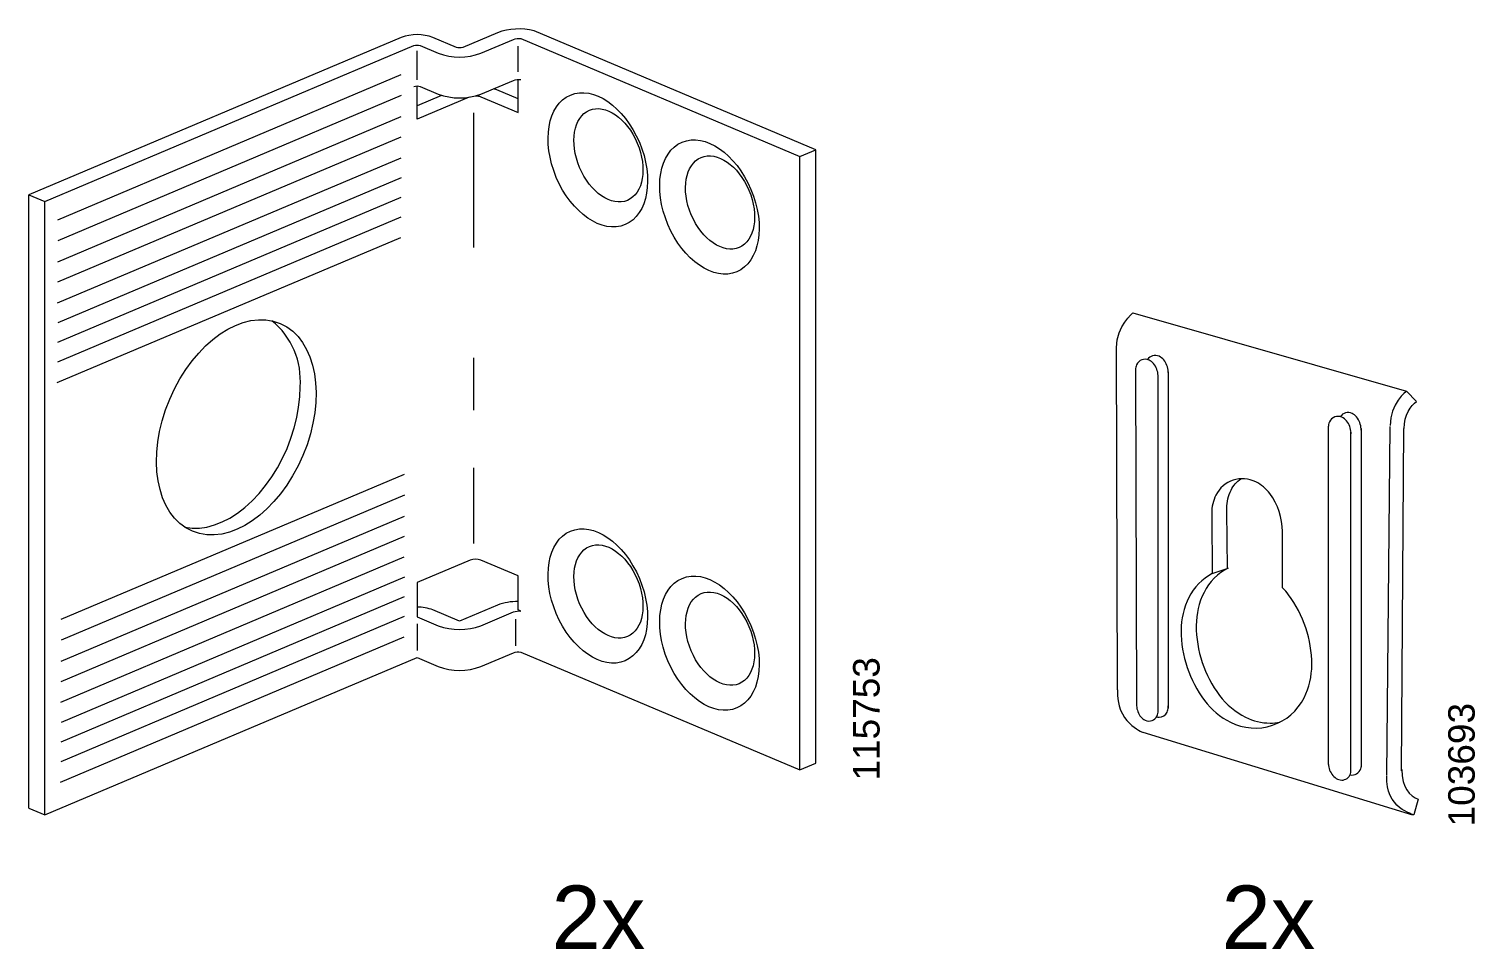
# Model space of a CAD drawing. Header units: metres. Extents: x -8.4 to 7.9, y -3.9 to 2.
# Drawn here: x 0.9596 to 1.3963, y 0.594 to 0.8719 of the extents above; entities that cross this region are included whole.
import ezdxf

# ---------------------------------------------------------------- set-up
doc = ezdxf.new("R2010")
doc.units = ezdxf.units.M
doc.header["$MEASUREMENT"] = 0
doc.layers.add('PDF3_Geometry_Num_Penna__7', color=7, linetype='Continuous', lineweight=18)
doc.layers.add('PDF3_Text_Num_Penna__7', color=7, linetype='Continuous', lineweight=18)
doc.styles.add('GENERATED_STYLE_2', font='')
doc.styles.get('GENERATED_STYLE_2').set_extended_font_data('Arial')

msp = doc.modelspace()

# ---------------------------------------------------------------- linework, layer by layer
at = {"layer": 'PDF3_Geometry_Num_Penna__7', "color": 7, "linetype": 'Continuous', "lineweight": 18, "flags": 128}
for points in [[(1.076802942557081, 0.6820188436406871), (1.083224603849197, 0.6793039344255833, 0.1787826086956212), (1.096067181806657, 0.6793036365748741), (1.105902212227142, 0.6834661002370876, -0.1239168039560293), (1.108129539831152, 0.6837081039383792), (1.192400441008258, 0.6480982645394817), (1.197220112260502, 0.6501266278696911), (1.197220112260502, 0.8353436021830456), (1.112124164618685, 0.87130311831464, 0.1485821552248328), (1.101089093690502, 0.8707133739102622), (1.090613684245061, 0.8662828446096946, -0.176946800306884), (1.088682122395368, 0.8662834403111135), (1.081617103571203, 0.8692679044181173, 0.1793504064903851), (1.071989079393668, 0.8692677554927624), (0.9595891572319871, 0.8217724813906828)], [(0.9595910932615973, 0.6365638468971884), (0.9644107645138412, 0.6345246120160903), (0.9644107645138412, 0.8197326508081668), (1.075835225602625, 0.866827315706262, -0.1770833333333479), (1.077767234228381, 0.8668265710794887), (1.083222369968877, 0.8645197173361014, 0.1791304347826087), (1.096067181806657, 0.8645200151868107), (1.105902212227142, 0.868675032581292, -0.1224472632488317), (1.10812819950296, 0.8689186744614843), (1.192400589933612, 0.833301686645564)], [(1.075837161632233, 0.854479914552988, -0.1759259259278056), (1.077767234228381, 0.854479914552984), (1.083222369968877, 0.8521656145418641, 0.1789565217390835), (1.096067181806657, 0.8521668059447016), (1.105902212227142, 0.8563292696069149, -0.1229615112395519), (1.10812819950296, 0.8565705286814336)], [(1.094574949753155, 0.8516583747839579, -0.09080574966700855), (1.096067181806657, 0.8513843521314179), (1.107306429396052, 0.8466305058859258), (1.107306429396052, 0.8566040368862273)], [(1.006636463867307, 0.721433874776015), (1.006719862065906, 0.721416003733458), (1.008856940905003, 0.7211241100383619), (1.01106848242142, 0.7211375133202795), (1.013342572586787, 0.7214547243256648), (1.015650915583721, 0.7220682967867855), (1.017980108130305, 0.7229767414500947), (1.020298875902064, 0.724178569062047), (1.022590837109987, 0.7256484623123529), (1.024841099218611, 0.7273759964261872), (1.02701094163573, 0.7293552143893651), (1.029098875107795, 0.7315637773986896), (1.031078093070973, 0.7339704111296868), (1.032923278214974, 0.7365646908075318), (1.034629962779159, 0.73931087434711), (1.036171340199692, 0.7421985369735971), (1.037541453462389, 0.7451889580947868), (1.038719453017598, 0.7482583096539364), (1.039702360358228, 0.751378295833663), (1.040478261455907, 0.7545176423094935), (1.041036731535811, 0.7576510317711385), (1.041367345823113, 0.7607471898941227), (1.041479039839094, 0.7637733531004263, 0.2494617835264223), (1.0329642326875, 0.7837244360856048)], [(1.303630554509235, 0.768128675096899), (1.303630554509235, 0.7682031377742198, 0.01561500210714383), (1.303627576002126, 0.7683431276075816, 0.1622036635927569), (1.302287247810373, 0.7719241866852771, 0.1159924507818884), (1.300891221535969, 0.7730004702232647, 0.3627941041131489), (1.297354459849841, 0.7720109528171839)], [(1.29375546316835, 0.7689794856479628), (1.29411035228846, 0.6675109823676337, 0.1624866855456706), (1.295384408697413, 0.6641165267593032, 0.1176708375869255), (1.296704929817014, 0.6630934095729202, 0.4138626761701385), (1.300265139345059, 0.6644300146308222, 0.1081181162498109), (1.300591285871723, 0.6659311822056029, 0.01629571298539132), (1.300588009513921, 0.6660661085769077), (1.300588009513921, 0.6660854688730109)], [(1.300588009513921, 0.7669870133282222), (1.300588009513921, 0.767061476005543, 0.01513869100350518), (1.300585031006828, 0.7672036997192244, 0.1619363846923722), (1.299244107113641, 0.7707828227673097, 0.1170560364824068), (1.297850910420975, 0.7718583616785266, 0.4133240925890485), (1.294098736110798, 0.7704490810475595, 0.1075026142163328), (1.293756207795124, 0.7688674937812727), (1.293756207795124, 0.7687275039479102)], [(1.36189179142366, 0.7506924945755413, 0.01778087381122633), (1.361900726944938, 0.750945667678431, 0.015138691088528), (1.361897599512491, 0.7510880403174678, 0.1621953617600344), (1.360550867530474, 0.7546766945882495, 0.1168926563604675), (1.359157521912453, 0.7557565523347511, 0.3616468320309769), (1.355615171254228, 0.7547718146867763)], [(1.358849246428346, 0.749550088180091, 0.01778087373516422), (1.358858181949625, 0.7498032612829804, 0.01545655392023108), (1.358855054517177, 0.7499463785487908, 0.1623106761235532), (1.357508322535159, 0.753533543566026, 0.1178933384949837), (1.356114976917139, 0.7546141459393005, 0.4142523396943211), (1.352348356847561, 0.7532033760547874, 0.1065869741125264), (1.352005083905114, 0.751661105082126), (1.352005083905114, 0.6497395708729794)], [(1.36189179142366, 0.7512065848997618), (1.36189179142366, 0.649171867421088, -0.05392513346796836), (1.361728867085683, 0.6484546429131373)], [(1.352005083905114, 0.6501867937129657, 0.01917759656836916), (1.351996148383833, 0.6499634056810044, 0.03429646634404878), (1.352034868976031, 0.649433231418481, 0.162724702252979), (1.353709534588981, 0.6460847937447385, 0.1165506694321641), (1.355171981571554, 0.6451778383349769, 0.07816498011614563), (1.356051236865353, 0.6450335296663352, 0.3233285122564708), (1.358685726388956, 0.6469353064450889, 0.0547050741763471), (1.358849246428346, 0.6476504459980763), (1.358849246428346, 0.7500679016381775)], [(1.316949395750835, 0.7074095741294801, 0.1563446730621975), (1.309904630774902, 0.7001938428464187, 0.1164518694190135), (1.307548482739127, 0.690211972026257, 0.1622396700485116), (1.314599204729247, 0.6690605506826726, 0.1165013752054644), (1.322473037154467, 0.6624890704837876, 0.4143539535511686), (1.344663510697381, 0.6698844057445459, 0.1162734715847471), (1.3470195098078, 0.6798671701168353, 0.1622306717363641), (1.339968936743035, 0.7010191871618388, 0.03017998533002573), (1.338212064334336, 0.7030858243081908), (1.338159642609503, 0.7200828239587127, 0.1622736628993568), (1.334340600815091, 0.731532949850279, 0.1161471353443801), (1.330079250717397, 0.7350916701247783, 0.4142486001692272), (1.318063506328904, 0.731084982383519, 0.1162369060917827), (1.316789449919951, 0.7256791409354086, 0.01207116047601432), (1.316807916663926, 0.7247534209309605), (1.316949097900126, 0.7074089784280619), (1.32180406446142, 0.7090821547874524, 0.1609262293022707), (1.314468299342518, 0.7017151153440755, 0.1164518694192633), (1.312112300232098, 0.6917345848521057, 0.1623030225370433), (1.319162873296863, 0.6705825678071022, 0.1166794330549576), (1.327036854647437, 0.664012576861764, 0.1166106360407859), (1.334433977012451, 0.6622612146911853, 0.04327921700998289), (1.337324618146031, 0.6625173663011701)], [(1.321513213243806, 0.7089308466271373), (1.321373223410443, 0.726274693428618, -0.01202467227605402), (1.321353267412921, 0.7272011580598385, -0.1162976738980299), (1.32262717489652, 0.7326047656276296, -0.1296764685946291), (1.325628914344662, 0.7360239428448303)], [(1.076802942557081, 0.694371308256023), (1.083224603849197, 0.6916563990409192, 0.1791304347825986), (1.096067181806657, 0.6916568458169834), (1.105902212227142, 0.695813352465011, -0.1243944123676561), (1.108131475860762, 0.6960574411212674), (1.107306429396052, 0.6964103942117663), (1.107306429396052, 0.7066939878004308), (1.096067032881302, 0.711441728106383, 0.1794166118878321), (1.092854564056343, 0.711441728106383), (1.076804878586691, 0.7046611567095822)], [(1.107306429396052, 0.6989699742819797, 0.09401612910368404), (1.101089093690502, 0.6978530341221734), (1.089641946306029, 0.6930108751413779), (1.081614869690884, 0.6964108409878302, 0.09628596787803231), (1.076805027512046, 0.6972473547048492)], [(1.300093577336513, 0.6641107186704727, 0.0761449457987503), (1.300870967687739, 0.6639930676403061, 0.2933800800900152), (1.303319300518035, 0.6655686978924069, 0.1077593114100629), (1.303645447044699, 0.6670728439742801, 0.0161180265853232), (1.303642170686897, 0.6672070257188116, 0.00983624768377995), (1.303630256658526, 0.6674393492720514)]]:
    msp.add_lwpolyline(points, format="xyb", dxfattribs=at)
for points in [[(1.076802942557081, 0.8564433464285701), (1.076802942557081, 0.8651927110137236)], [(1.107306429396052, 0.8589156562409634), (1.107306429396052, 0.8666389251326414)], [(1.07190761722468, 0.8579783200588538), (0.9681870647314706, 0.8141466096809413)], [(1.072006503660161, 0.8517377519979812), (0.9682859511669525, 0.8079045523665218)], [(1.092539884781986, 0.8512479365065677), (1.076802942557081, 0.8445954409147578), (1.076802942557081, 0.8546464130994729)], [(1.084225977933803, 0.8518010452737033), (1.076805027512046, 0.848664677304966)], [(1.100887001984255, 0.8534174810729762), (1.09987728807979, 0.853785326698939)], [(1.107306429396052, 0.8507037632607093), (1.100884768103935, 0.8534171832222666)], [(1.07190761722468, 0.8452775190390127), (0.9681870647314706, 0.8014443194075533)], [(1.093847896171797, 0.8465420442252691), (1.093847896171797, 0.8058362770412686)], [(1.071930849580004, 0.8391809617960784), (0.9682102970867946, 0.7953462729110721)], [(1.192400441008258, 0.6480988602409001), (1.192400441008258, 0.8333024312723376), (1.197218176230891, 0.8353441978844645)], [(1.071861003588677, 0.8328406137475959), (0.9681404510954684, 0.7890074141161365)], [(1.072005014406615, 0.826914873886434), (0.9682859511669525, 0.7830831635085209)], [(0.9595910932615973, 0.6365642936732523), (0.9595910932615973, 0.821772332465329), (0.964408828484231, 0.8197320551067482)], [(1.071938146922381, 0.8209936017859112), (0.9682190836827188, 0.7771589129009053)], [(1.071952741607136, 0.8150386725552399), (0.9682336783674733, 0.7712054729237803)], [(1.071785498433874, 0.8087966152408208), (0.968067924447758, 0.7649634156093614)], [(1.292997135262519, 0.7860923492243954), (1.375594115453461, 0.7624906590209037)], [(1.288371513747372, 0.6722463618691505), (1.288066216770358, 0.7756779991743563)], [(1.093847896171797, 0.7725760329625406), (1.093847896171797, 0.7566901653829947)], [(1.300588009513921, 0.6655941641280505), (1.300588009513921, 0.7671344494293166)], [(1.303630554509235, 0.7682726859148372), (1.303630554509235, 0.6667324006135709)], [(1.378607471079266, 0.7593376114124462), (1.375594711154879, 0.7624903611701945)], [(1.370611966639304, 0.7518028820197438), (1.369605231241931, 0.6465394628524552)], [(1.374125711456702, 0.6478278160954536), (1.374825660623514, 0.7512520071329274)], [(1.093847896171797, 0.7393165335105862), (1.093847896171797, 0.716481808883495)], [(1.072900949340135, 0.7373495274264892), (0.9691818861004721, 0.6935178170485763)], [(1.07299834652207, 0.7311082147388432), (0.9692807725359535, 0.6872765043609299)], [(1.072900949340135, 0.724647981779875), (0.9691818861004721, 0.6808147821484156)], [(1.072924181695459, 0.7185514245369402), (0.969205118455796, 0.6747167356519344)], [(1.072854335704132, 0.7123376630399028), (0.9691352724644696, 0.6685029741548967)], [(1.07299834652207, 0.7062853366272961), (0.9692777940288609, 0.6624536262493828)], [(1.076802942557081, 0.7046616034856459), (1.076802942557081, 0.6943708614799589)], [(1.072931479037836, 0.7003618306464536), (0.9692109265446273, 0.6565316095220872)], [(1.072945924797236, 0.6944091352961019), (0.9692253723040273, 0.6505759356646423)], [(1.076802942557081, 0.6922632698610811), (1.076802942557081, 0.6841274777370481)], [(1.106557483787562, 0.6935867694877746), (1.106557483787562, 0.6855864994364651)], [(1.072780170877521, 0.6881670779816824), (0.969059618384312, 0.64433536760377)], [(0.9644107645138412, 0.6345241652400264), (1.076803240407791, 0.682019439342106)], [(1.295939900270223, 0.6594879267370639), (1.377415472540719, 0.634523569538608)], [(1.379130943700828, 0.6392416736989863), (1.377842739383184, 0.6345237184639623)]]:
    msp.add_lwpolyline(points, dxfattribs=at)
at = {"layer": 'PDF3_Geometry_Num_Penna__7', "color": 7, "linetype": 'Continuous', "lineweight": 18}
msp.add_arc((1.35910443891461, 0.6493935968070661), 0.00283673260158751, 258.8405326921407, 341.516093485251, dxfattribs=at)
for centre, major_axis, ratio in [((1.131390756673822, 0.8323364482633959), (-0.008274033114146331, 0.01956254993370908), 0.6410611730791942), ((1.134600240357902, 0.8336967300755502), (-0.005741215642146059, 0.01359891906515589), 0.6408376977249132), ((1.165106706371863, 0.818086813974565), (-0.00826578022571455, 0.01957137659275293), 0.6409064047914345), ((1.168318501331227, 0.8194436723314444), (-0.005744262409131738, 0.01359575567197046), 0.6408069920517725), ((1.022213150208553, 0.751556110218718), (0.01325981957586459, 0.03137221496318607), 0.6408891590377807), ((1.131390034271188, 0.7006348050522531), (-0.00826595490004176, 0.01957149444560873), 0.6409562596693208), ((1.134600535981193, 0.7019904881711345), (-0.00574197382096576, 0.01359988615000758), 0.6407372805664139), ((1.165106230527611, 0.6863824866492831), (-0.008264321329194697, 0.01957031974855523), 0.6409591177443968), ((1.168318528373282, 0.6877373818228114), (-0.005745434622194342, 0.01359583597560683), 0.6407541391603714)]:
    msp.add_ellipse(centre, major_axis=major_axis, ratio=ratio, dxfattribs=at)
for points in [[(1.288066216770358, 0.7756779991743563), (1.288066216770358, 0.7822560320888454), (1.292997135262518, 0.7860923492243954), (1.292997135262518, 0.7860923492243954)], [(1.375594711154879, 0.7624903611701945), (1.375594711154879, 0.7624903611701945), (1.370660814155626, 0.758652554781098), (1.370660814155626, 0.7520760111201557)], [(1.374908165269985, 0.7512524539089911), (1.374908165269985, 0.7550902602980878), (1.376978227699493, 0.7582489670700217), (1.378607471079266, 0.7593376114124462)], [(1.352002850024794, 0.7516173210278614), (1.352022210320897, 0.7516173210278614), (1.351992098292608, 0.751568175660831), (1.352005828531887, 0.751568175660831)], [(1.288371513747372, 0.6722463618691505), (1.287726666961777, 0.6625900418742339), (1.295939900270223, 0.6594879267370635), (1.295939900270224, 0.6594879267370635)], [(1.294107373781367, 0.6676433770079093), (1.294150562134213, 0.6676433770079093), (1.294065674682067, 0.6675093441887332), (1.294110352288459, 0.6675093441887332)], [(1.374195557448028, 0.6482561254154009), (1.374195557448028, 0.6426773816305524), (1.376557513572632, 0.6403169147594936), (1.379130943700827, 0.6392416736989861)], [(1.377842739383184, 0.6345237184639623), (1.377842739383184, 0.6345237184639623), (1.369047207938092, 0.6366697328243383), (1.369692054723688, 0.6463230743121626)]]:
    msp.add_open_spline(points, degree=3, dxfattribs=at)

# ---------------------------------------------------------------- texts
at = {"layer": 'PDF3_Text_Num_Penna__7', "color": 7, "linetype": 'Continuous', "lineweight": 18, "char_height": 0.007995177938573383, "attachment_point": 7, "rotation": 90, "style": 'GENERATED_STYLE_2'}
for s, insert in [('\\A1;{\\pql;\\fArial|b0|i0|c0|p34;115753}', (1.216596970067141, 0.6449008371753411)), ('\\A1;{\\pql;\\fArial|b0|i0|c0|p34;103693}', (1.396321414823778, 0.6310509638611763))]:
    msp.add_mtext(s, dxfattribs=dict(at, insert=insert))
at = {"layer": 'PDF3_Text_Num_Penna__7', "color": 7, "linetype": 'Continuous', "lineweight": 18, "char_height": 0.01918846969409367, "attachment_point": 7, "style": 'GENERATED_STYLE_2'}
for insert in [(1.11742446237011, 0.5940173059269177), (1.319758158022284, 0.5940173059269177)]:
    msp.add_mtext('\\A1;{\\pql;\\fArial|b0|i0|c0|p34;2x}', dxfattribs=dict(at, insert=insert))

doc.saveas('drawing.dxf')
